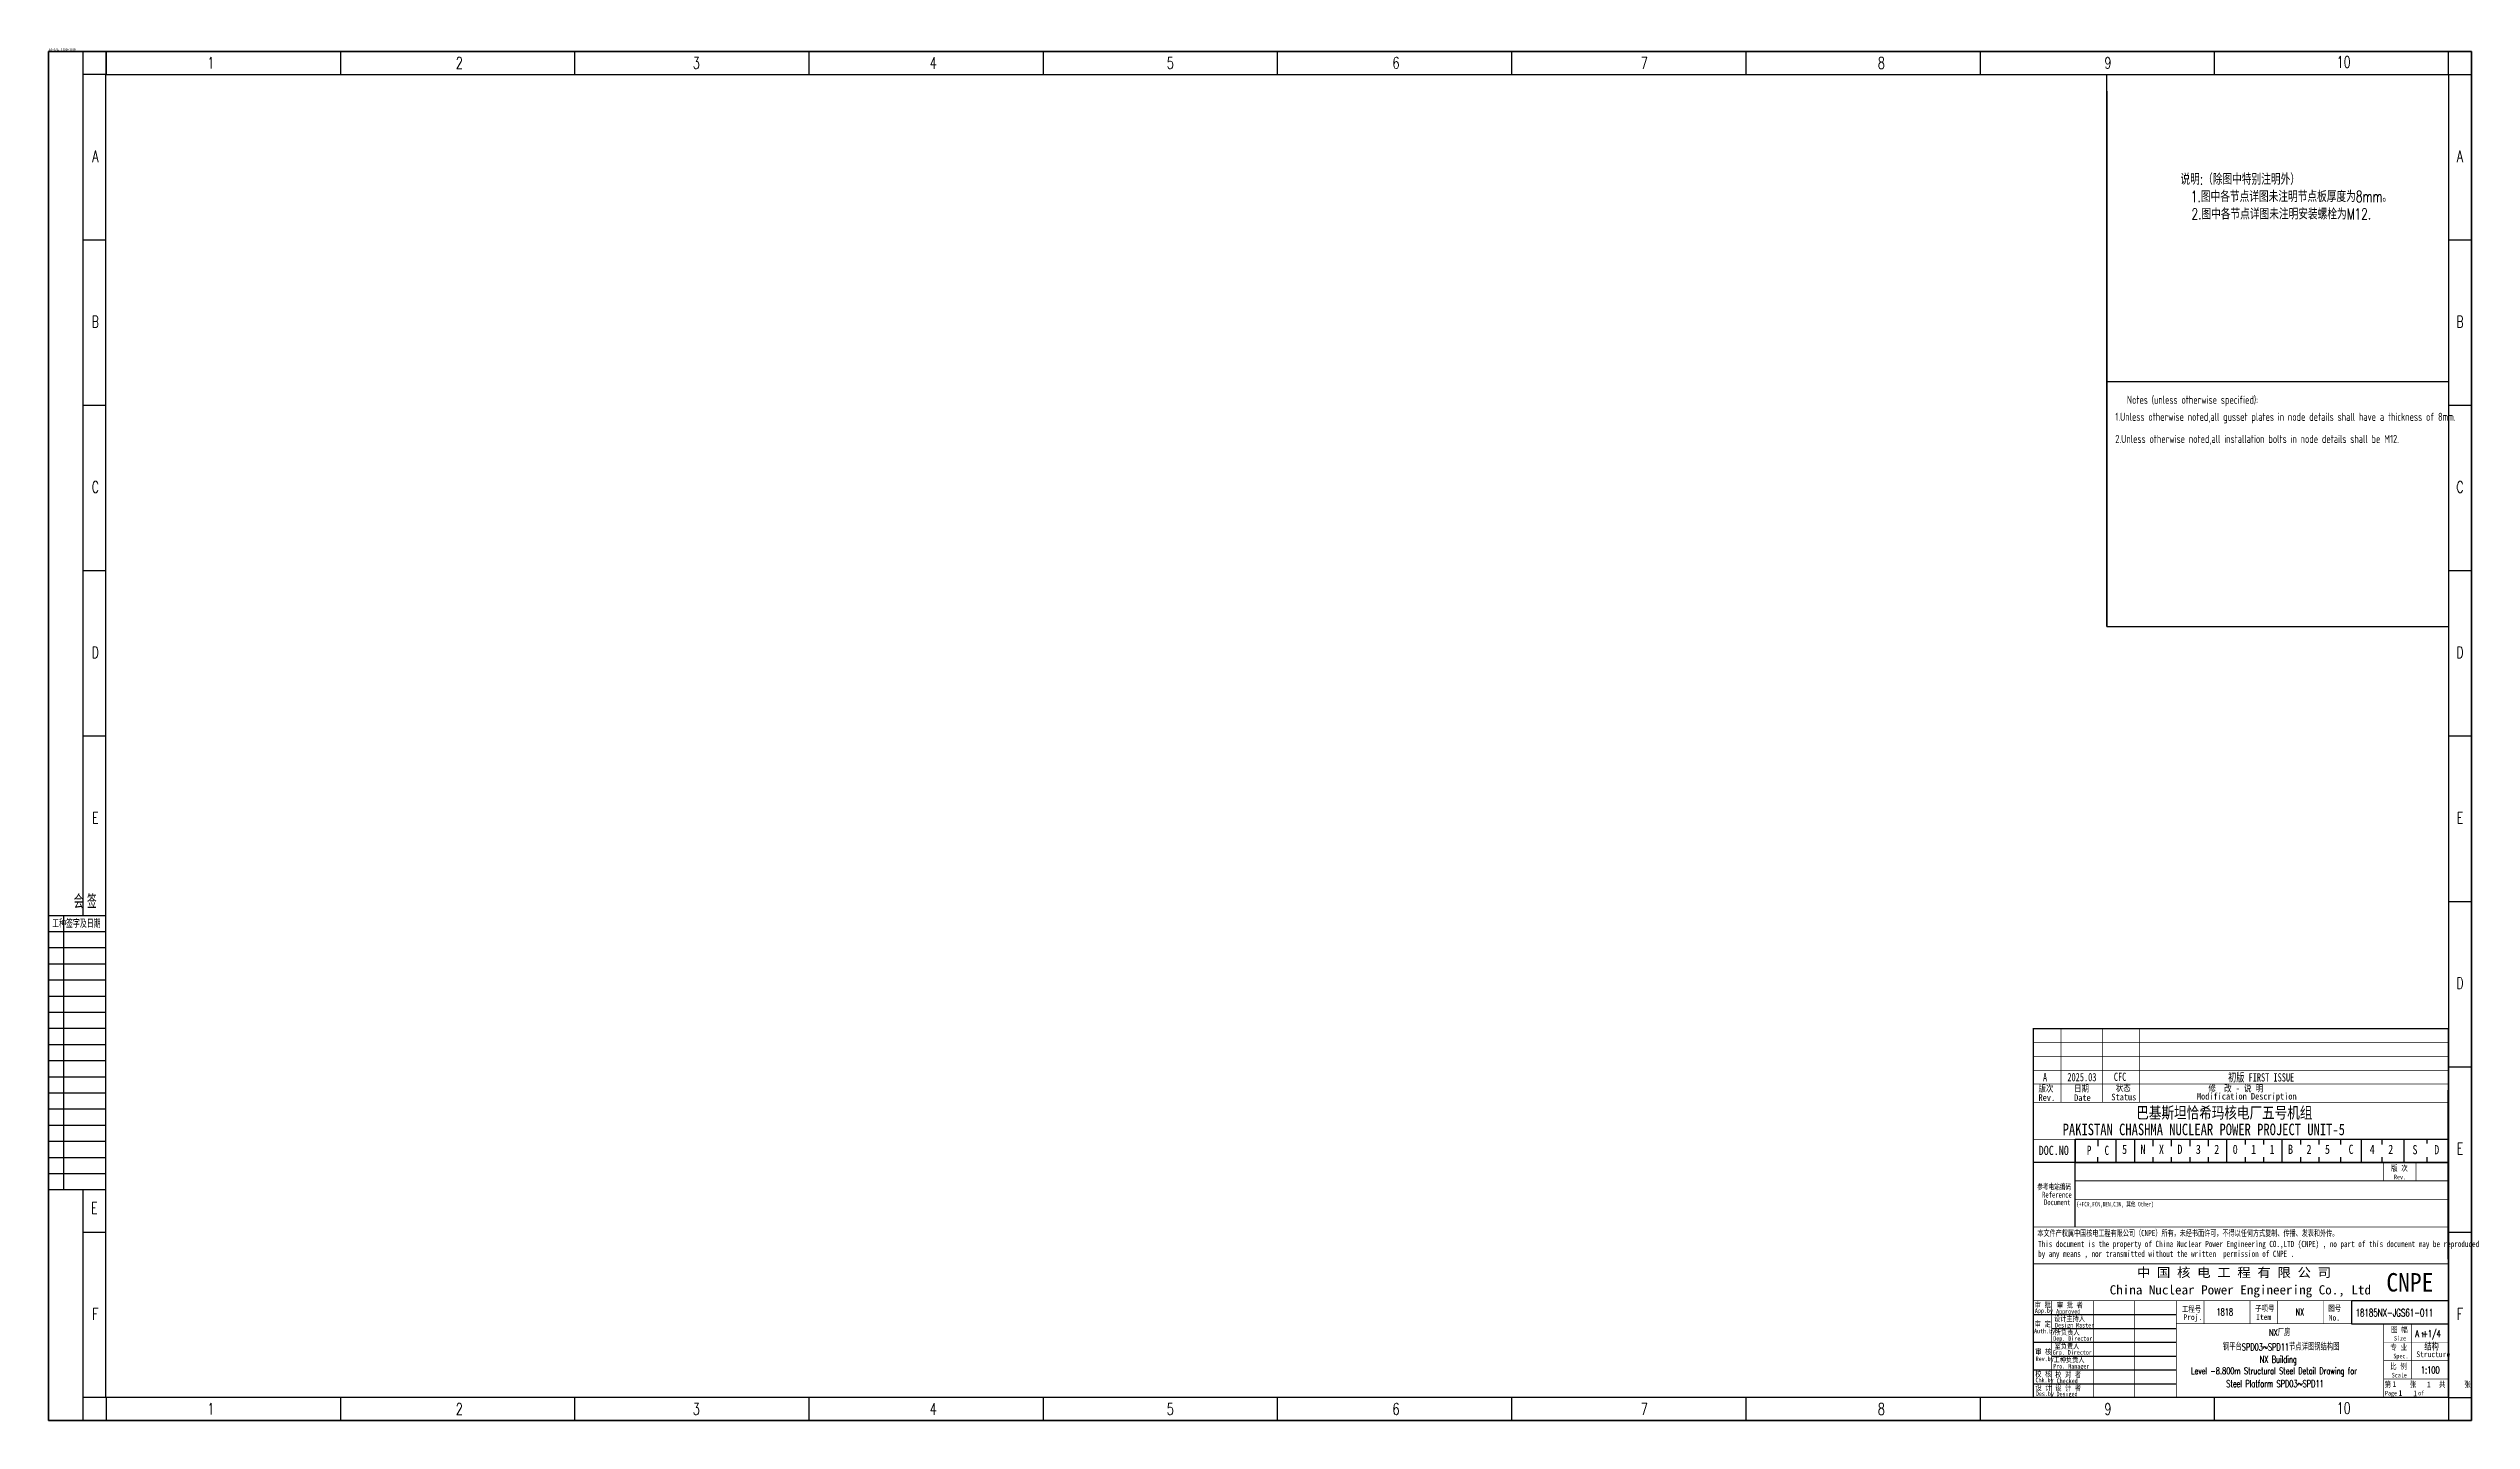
# Model space of a CAD drawing. Extents: x -110916 to 14423, y -159679 to 774005.
# Drawn here: x -105061 to 41, y -159679 to -100149 of the extents above; entities that cross this region are included whole.
import ezdxf
from ezdxf.enums import TextEntityAlignment as Align

# ---------------------------------------------------------------- set-up
doc = ezdxf.new("R2010")
doc.units = 0
doc.linetypes.add('CONTINOUS', pattern=[0])
doc.layers.get('0').update_dxf_attribs({"linetype": 'CONTINUOUS'})
for name, color, linetype in [('1', 1, 'CONTINUOUS'), ('C77(文本)', 3, 'CONTINUOUS'), ('PDIM', 3, 'CONTINUOUS'), ('PUB_TEXT', 7, 'CONTINUOUS'), ('TK', 7, 'CONTINUOUS'), ('图框', 4, 'CONTINOUS'), ('标注', 3, 'CONTINUOUS')]:
    doc.layers.add(name, color=color, linetype=linetype)
doc.layers.add('_TSZ_PLOT_MARK', color=1, linetype='CONTINUOUS', plot=False)
doc.styles.add('1', font='ROMANS', dxfattribs={"width": 0.7, "bigfont": 'HZTXT'})
doc.styles.add('_TSZ_PLOT_MARK', font='tssdeng.shx', dxfattribs={"width": 0.7, "bigfont": 'tssdchn.shx'})
doc.styles.add('bine', font='binee.shx', dxfattribs={"width": 0.7, "bigfont": 'binec.shx'})
doc.styles.add('CHINESE-3', font='romand.shx', dxfattribs={"width": 0.8, "bigfont": 'ochinese.shx'})
doc.styles.add('HZ', font='TXT.shx', dxfattribs={"width": 0.7, "bigfont": 'hz.shx'})
doc.styles.add('RH', font='romans.shx', dxfattribs={"width": 0.7, "bigfont": 'hz.shx'})
doc.styles.add('ROMAND', font='romand.shx', dxfattribs={"width": 0.7, "bigfont": 'ochinese.shx'})
doc.styles.add('TSSD_Rein', font='Tssdeng.shx', dxfattribs={"width": 0.7, "bigfont": 'hztxt.shx'})
doc.styles.add('宋体', font='', dxfattribs={"width": 0.7})
doc.styles.add('汉字', font='STFANGSO.TTF', dxfattribs={"width": 0.8, "height": 4})
doc.styles.get('宋体').set_extended_font_data('SimSun')

# ---------------------------------------------------------------- blocks, each defined once
blk = doc.blocks.new('*U40')
at = {"layer": '图框'}
blk.add_line((0, 500), (0, -500), dxfattribs=at)
blk = doc.blocks.new('*U36')
at = {"color": 0, "linetype": 'ByBlock', "lineweight": -2, "transparency": 16777216}
for p in [(0, 0), (10160, 0), (20320, 0), (30480, 0), (40640, 0), (50800, 0), (60960, 0), (71120, 0), (81280, 0), (91440, 0)]:
    blk.add_blockref('*U40', p, dxfattribs=at)
blk = doc.blocks.new('*U38')
at = {"layer": '图框'}
blk.add_line((0, 500), (0, -500), dxfattribs=at)
blk = doc.blocks.new('*U39')
at = {"color": 0, "linetype": 'ByBlock', "lineweight": -2, "transparency": 16777216}
for p in [(0, 0), (10160, 0), (20320, 0), (30480, 0), (40640, 0), (50800, 0), (60960, 0), (71120, 0), (81280, 0), (91440, 0)]:
    blk.add_blockref('*U38', p, dxfattribs=at)
blk = doc.blocks.new('会签')
at = {"color": 0}
for p, q in [((3629.7, -1305.7), (3604.7, -1305.7)), ((3629.7, -1312.7), (3604.7, -1312.7)), ((3611.4, -1424.7), (3611.4, -1305.7)), ((3629.7, -1319.7), (3604.7, -1319.7)), ((3629.7, -1326.7), (3604.7, -1326.7)), ((3629.7, -1333.7), (3604.7, -1333.7)), ((3629.7, -1340.7), (3604.7, -1340.7)), ((3629.7, -1347.7), (3604.7, -1347.7)), ((3629.7, -1354.7), (3604.7, -1354.7)), ((3629.7, -1361.7), (3604.7, -1361.7)), ((3629.7, -1368.7), (3604.7, -1368.7)), ((3629.7, -1375.7), (3604.7, -1375.7)), ((3629.7, -1382.7), (3604.7, -1382.7)), ((3629.7, -1389.7), (3604.7, -1389.7)), ((3629.7, -1396.7), (3604.7, -1396.7)), ((3629.7, -1403.7), (3604.7, -1403.7)), ((3629.7, -1410.7), (3604.7, -1410.7)), ((3629.7, -1417.7), (3604.7, -1417.7)), ((3629.7, -1424.7), (3604.7, -1424.7))]:
    blk.add_line(p, q, dxfattribs=at)
at = {"color": 0, "style": 'bine', "width": 0.7}
for s, height, p in [('会 签  ', 6, (3622.2, -1302.5)), ('工种签字及日期', 3.3, (3616.8, -1310.9))]:
    blk.add_text(s, height=height, dxfattribs=at).set_placement(p, align=Align.CENTER)

msp = doc.modelspace()

# ---------------------------------------------------------------- linework, layer by layer
at = {"color": 1}
for p, q in [((-15774, -125225), (-15774, -101279)), ((-15774, -114601), (-959, -114601)), ((-15774, -125225), (-959, -125225))]:
    msp.add_line(p, q, dxfattribs=at)
at = {"color": 4, "linetype": 'Continuous'}
msp.add_line((-17167, -147479), (-17167, -151279), dxfattribs=at)
at = {"color": 4}
msp.add_line((-16167, -147479), (-16167, -147779), dxfattribs=at)
at = {"layer": '1', "color": 4}
for p, q in [((-1000, -145343), (-1000, -145343)), ((-1000, -145343), (-1000, -145343)), ((-1000, -145343), (-1000, -145343)), ((-1000, -145343), (-1000, -145343)), ((-1000, -145343), (-1000, -145343)), ((-1000, -145343), (-1000, -145343)), ((-1000, -145343), (-1000, -145343)), ((-1000, -145343), (-1000, -145343)), ((-967, -152674), (-967, -145343)), ((-967, -152674), (-967, -145343)), ((-997, -146855), (-997, -146855)), ((-997, -146855), (-997, -146855)), ((-997, -146855), (-997, -146855)), ((-997, -146855), (-997, -146855)), ((-16167, -147579), (-16167, -147579)), ((-15367, -148479), (-15367, -147479)), ((-14567, -148479), (-14567, -147479)), ((-13767, -147779), (-13767, -147479)), ((-12967, -147779), (-12967, -147479)), ((-12167, -147779), (-12167, -147479)), ((-11367, -147779), (-11367, -147479)), ((-10567, -148479), (-10567, -147479)), ((-9767, -147708), (-9767, -147479)), ((-8967, -147708), (-8967, -147479)), ((-8167, -148479), (-8167, -147479)), ((-7367, -147708), (-7367, -147479)), ((-6567, -147708), (-6567, -147479)), ((-5630, -147708), (-5630, -147479)), ((-4730, -148458), (-4730, -147458)), ((-3830, -147708), (-3830, -147508)), ((-2880, -148479), (-2880, -147479)), ((-1880, -147658), (-1880, -147469)), ((-967, -148479), (-18967, -148479)), ((-16167, -148479), (-16167, -148258)), ((-13767, -148479), (-13767, -148258)), ((-12967, -148479), (-12967, -148258)), ((-12167, -148479), (-12167, -148258)), ((-11367, -148479), (-11367, -148258)), ((-9767, -148479), (-9767, -148258)), ((-8967, -148479), (-8967, -148258)), ((-7367, -148479), (-7367, -148258)), ((-6567, -148479), (-6567, -148258)), ((-5630, -148508), (-5630, -148258)), ((-3830, -148458), (-3830, -148258)), ((-1880, -148458), (-1880, -148258)), ((-18967, -155079), (-12767, -155079)), ((-18967, -156279), (-12767, -156279)), ((-18167, -155679), (-12767, -155679)), ((-18967, -157479), (-12767, -157479)), ((-18167, -156879), (-12767, -156879)), ((-18967, -158079), (-12767, -158079)), ((-967, -158679), (-18967, -158679)), ((-967, -158679), (-18967, -158679)), ((-967, -158679), (-18967, -158679)), ((-967, -158679), (-18967, -158679)), ((-967, -158679), (-18967, -158679)), ((-967, -158679), (-18967, -158679))]:
    msp.add_line(p, q, dxfattribs=at)
at = {"layer": '1', "color": 4, "ltscale": 0.8}
msp.add_line((-18967, -149090), (-18967, -155240), dxfattribs=at)
at = {"layer": '1', "color": 4, "const_width": 50}
for points in [[(-18967, -158679), (-967, -158679), (-967, -142679), (-18967, -142679)], [(-18967, -152879), (-967, -152879), (-967, -158679), (-18967, -158679)]]:
    msp.add_lwpolyline(points, close=True, dxfattribs=at)
at = {"layer": '1', "color": 4}
for points, const_width in [([(-17767, -142679), (-17767, -145879)], 30), ([(-15967, -142679), (-15967, -145879)], 30), ([(-14367, -142679), (-14367, -145879)], 30), ([(-18967, -143279), (-967, -143279)], 30), ([(-18967, -143879), (-967, -143879)], 30), ([(-18967, -144479), (-967, -144479)], 30), ([(-18967, -145079), (-967, -145079)], 30), ([(-18967, -145879), (-967, -145879)], 30), ([(-18967, -147479), (-967, -147479)], 30), ([(-17167, -147479), (-17167, -151279)], 30), ([(-18967, -148479), (-967, -148479)], 30), ([(-3767, -148479), (-3767, -149279)], 30), ([(-2367, -148479), (-2367, -149279)], 30), ([(-17167, -149279), (-967, -149279)], 30), ([(-17167, -150079), (-967, -150079)], 30), ([(-18967, -151279), (-967, -151279)], 30), ([(-18967, -154479), (-967, -154479)], 30), ([(-18167, -154479), (-18167, -158679)], 30), ([(-18167, -154479), (-18167, -158679)], 30), ([(-16367, -154479), (-16367, -158679)], 30), ([(-14567, -154479), (-14567, -158679)], 30), ([(-12767, -154479), (-12767, -158679)], 30), ([(-11567, -154479), (-11567, -155479)], 25), ([(-9567, -154479), (-9567, -155479)], 25), ([(-8367, -154479), (-8367, -155479)], 25), ([(-6367, -154479), (-6367, -155479)], 25), ([(-5167, -154479), (-5167, -155479)], 25), ([(-12767, -155479), (-967, -155479)], 30), ([(-3767, -155479), (-3767, -158679)], 30), ([(-2567, -155479), (-2567, -157879)], 25), ([(-967, -156279), (-3767, -156279)], 25), ([(-967, -157079), (-3767, -157079)], 25), ([(-967, -157879), (-3767, -157879)], 25)]:
    msp.add_lwpolyline(points, dxfattribs=dict(at, const_width=const_width))
at = {"layer": '_TSZ_PLOT_MARK'}
for points in [[(-105059, -159679), (41, -159679), (41, -100279), (-105059, -100279)], [(-105059, -159679), (41, -159679), (41, -100279), (-105059, -100279)], [(-17159, -148479), (-959, -148479), (-959, -147479), (-17159, -147479)], [(-17159, -148479), (-959, -148479), (-959, -147479), (-17159, -147479)], [(-5159, -155479), (-959, -155479), (-959, -154479), (-5159, -154479)], [(-5159, -155479), (-959, -155479), (-959, -154479), (-5159, -154479)]]:
    msp.add_lwpolyline(points, close=True, dxfattribs=at)
at = {"layer": 'PDIM'}
for q in [(-15774, -125225), (-15774, -114601), (-15774, -122301)]:
    msp.add_line((-15774, -102001), q, dxfattribs=at)
at = {"layer": '图框'}
for p, q in [((-105059, -100279), (41, -100279)), ((-105059, -159679), (-105059, -100279)), ((-103559, -137779), (-103559, -100279)), ((-102559, -101279), (-102559, -100279)), ((-959, -101279), (-959, -100279)), ((41, -100279), (41, -159679)), ((-102559, -101279), (-103559, -101279)), ((-959, -101279), (41, -101279)), ((-103559, -108454), (-102559, -108454)), ((-959, -108454), (41, -108454)), ((-103559, -115629), (-102559, -115629)), ((-959, -115629), (41, -115629)), ((-103559, -122804), (-102559, -122804)), ((-959, -122804), (41, -122804)), ((-103559, -129979), (-102559, -129979)), ((-959, -129979), (-959, -158679)), ((-959, -129979), (-959, -158679)), ((-959, -129979), (-959, -158679)), ((-959, -129979), (-959, -158679)), ((-959, -129979), (41, -129979)), ((-959, -137154), (41, -137154)), ((-959, -144329), (41, -144329)), ((-103559, -159679), (-103559, -149677)), ((-103559, -151504), (-102559, -151504)), ((-959, -151504), (41, -151504)), ((-102559, -158679), (-103559, -158679)), ((-959, -158679), (-959, -159679)), ((-959, -158679), (41, -158679)), ((41, -159679), (-105059, -159679))]:
    msp.add_line(p, q, dxfattribs=at)
at = {"layer": '图框', "color": 1}
for p, q in [((-102567, -158679), (-102567, -101279)), ((-102559, -101279), (-959, -101279)), ((-959, -101279), (-959, -158679)), ((-959, -158679), (-102559, -158679))]:
    msp.add_line(p, q, dxfattribs=at)
at = {"layer": '图框', "color": 4}
msp.add_line((-967, -158679), (-18967, -158679), dxfattribs=at)
msp.add_line((-967, -158679), (-18967, -158679), dxfattribs=at)
msp.add_line((-967, -158679), (-18967, -158679), dxfattribs=at)
msp.add_line((-967, -158679), (-18967, -158679), dxfattribs=at)

# ---------------------------------------------------------------- block references
at = {"linetype": 'Continuous'}
for name, p in [('*U39', (-102559, -100779)), ('*U36', (-102559, -159179))]:
    msp.add_blockref(name, p, dxfattribs=at)
at = {"color": 0, "xscale": 100, "yscale": 100, "zscale": 100}
msp.add_blockref('会签', (-465529, -7206), dxfattribs=at)

# ---------------------------------------------------------------- texts
at = {"color": 4, "linetype": 'Continuous', "style": '宋体', "width": 0.8}
for s, p in [('巴基斯坦恰希玛核电厂五号机组', (-14501, -146572)), ('PAKISTAN CHASHMA NUCLEAR POWER PROJECT UNIT-5', (-17696, -147298))]:
    msp.add_text(s, height=500, dxfattribs=at).set_placement(p)
for s, p in [('5', (-15118, -148232)), ('N', (-14318, -148232)), ('X', (-13518, -148232)), ('D', (-12718, -148232)), ('3', (-11918, -148232)), ('2', (-11118, -148232)), ('0', (-10318, -148232)), ('B', (-7918, -148232)), ('2', (-7118, -148232)), ('5', (-6318, -148232)), ('C', (-5293, -148232)), ('4', (-4373, -148232)), ('2', (-3573, -148232)), ('S', (-2521, -148249)), ('D', (-1578, -148249))]:
    msp.add_text(s, height=400, dxfattribs=at).set_placement(p, align=Align.BOTTOM_LEFT)
at = {"color": 2, "linetype": 'Continuous', "style": '宋体', "width": 0.8}
for p in [(-9518, -148232), (-8718, -148232)]:
    msp.add_text('1', height=400, dxfattribs=at).set_placement(p, align=Align.BOTTOM_LEFT)
at = {"color": 4, "linetype": 'Continuous', "char_height": 400, "attachment_point": 5, "style": '宋体'}
for s, width, insert in [('P', 577.48, (-16547, -147951)), ('C', 676.01, (-15780, -147958))]:
    msp.add_mtext_dynamic_manual_height_columns(s, width=width, gutter_width=100, heights=[0], dxfattribs=dict(at, insert=insert))
at = {"layer": '1', "color": 4}
for s, height, style, width, p in [('A', 360, '宋体', 0.7, (-18549, -144967)), ('2025.03', 360, '宋体', 0.7, (-17489, -144958)), ('CFC', 360, '宋体', 0.7, (-15474, -144945)), ('初版 FIRST ISSUE', 360, '宋体', 0.7, (-10516, -144970)), ('版次', 288, '汉字', 0.8, (-18742, -145413)), ('Rev.', 288, '汉字', 0.8, (-18742, -145810)), ('Date', 288, '汉字', 0.8, (-17197, -145816)), ('日期 ', 288, '汉字', 0.8, (-17197, -145413)), ('Status', 288, '汉字', 0.8, (-15581, -145788)), ('状态', 288, '汉字', 0.8, (-15389, -145392)), ('Modification Description', 288, '汉字', 0.8, (-11872, -145751)), ('修  改 - 说 明', 288, '汉字', 0.8, (-11372, -145408)), ('DOC.NO', 400, '宋体', 0.8, (-18733, -148158)), ('版 次', 250, '汉字', 0.8, (-3448, -148852)), ('Rev.', 200, '汉字', 0.8, (-3322, -149212)), ('App.by', 200, '汉字', 0.8, (-18901, -155011)), ('审 定', 240, '汉字', 0.8, (-18907, -155608)), ('审 批', 240, '汉字', 0.8, (-18903, -154778)), ('设计主持人', 240, '汉字', 0.8, (-18069, -155375)), ('Design Master', 200, '汉字', 0.8, (-18024, -155643)), ('Approved', 200, '汉字', 0.8, (-17978, -155045)), ('审 批 者', 240, '汉字', 0.8, (-17945, -154786)), ('Proj.', 250, '汉字', 0.8, (-12457, -155319)), ('Item', 250, '汉字', 0.8, (-9300, -155315)), ('No.', 250, '汉字', 0.8, (-6153, -155343)), ('Auth.by', 200, '汉字', 0.8, (-18935, -155895)), ('审 核', 240, '汉字', 0.8, (-18883, -156813)), ('Dep. Director', 200, '汉字', 0.8, (-18105, -156219)), ('室负责人', 240, '汉字', 0.8, (-18047, -156565)), ('所负责人', 240, '汉字', 0.8, (-18036, -155962)), ('专 业', 250, '汉字', 0.8, (-3476, -156621)), ('图 幅', 250, '汉字', 0.8, (-3448, -155852)), ('Size', 200, '汉字', 0.8, (-3322, -156212)), ('校 核', 240, '汉字', 0.8, (-18882, -157776)), ('Rev.by', 200, '汉字', 0.8, (-18866, -157101)), ('Grp. Director', 200, '汉字', 0.8, (-18125, -156821)), ('Pro. Manager', 200, '汉字', 0.8, (-18104, -157421)), ('工种负责人', 240, '汉字', 0.8, (-18090, -157155)), ('校 对 者', 240, '汉字', 0.8, (-18015, -157800)), ('比 例', 250, '汉字', 0.8, (-3488, -157450)), ('Scale', 200, '汉字', 0.8, (-3420, -157810)), ('Spec.', 200, '汉字', 0.8, (-3350, -156981)), ('Structure', 250, '汉字', 0.8, (-2353, -156929)), ('设 计', 240, '汉字', 0.8, (-18874, -158370)), ('Chk.by', 200, '汉字', 0.8, (-18873, -158021)), ('Des.by', 200, '汉字', 0.8, (-18858, -158615)), ('设 计 者', 240, '汉字', 0.8, (-18015, -158385)), ('Desiged', 200, '汉字', 0.8, (-17962, -158627)), ('Checked', 200, '汉字', 0.8, (-17957, -158057)), ('第     张      共     张', 250, '汉字', 0.8, (-3729, -158235)), ('Page       of  ', 200, '汉字', 0.8, (-3713, -158590)), ('1', 250, '汉字', 0.8, (-3388, -158224)), ('1', 250, '汉字', 0.8, (-3127, -158613)), ('1', 250, '汉字', 0.8, (-2490, -158623)), ('1', 250, '汉字', 0.8, (-1894, -158239))]:
    msp.add_text(s, height=height, dxfattribs=dict(at, style=style, width=width)).set_placement(p)
at = {"layer": '1', "color": 4, "ltscale": 0.8}
for s, height, style, width, p in [('参考电站编码', 250, '宋体', 0.7, (-18798, -149658)), ('Reference', 250, '宋体', 0.7, (-18587, -150004)), ('Document', 250, '宋体', 0.7, (-18503, -150334)), ('(+FCR,FCN,DEN,CIN, 其他 Other)', 200, '宋体', 0.7, (-17101, -150390)), ('本文件产权属中国核电工程有限公司（CNPE）所有，未经书面许可，不得以任何方式复制、传播、发表和外传。', 270, '宋体', 0.7, (-18790, -151679)), ('This document is the property of China Nuclear Power Engineering CO.,LTD (CNPE) , no part of this document may be reproduced ', 270, '宋体', 0.7, (-18759, -152153)), ('by any means , nor transmitted without the written  permission of CNPE .', 270, '宋体', 0.7, (-18759, -152577)), ('工程号', 250, '汉字', 0.8, (-12525, -154967)), ('子项号', 250, '汉字', 0.8, (-9346, -154935)), ('图号', 250, '汉字', 0.8, (-6174, -154928))]:
    msp.add_text(s, height=height, dxfattribs=dict(at, style=style, width=width)).set_placement(p)
at = {"layer": '1', "color": 4, "style": '宋体'}
for s, width, p, p2 in [('中 国 核 电 工 程 有 限 公 司', 1.015354, (-14475, -153453), (-6053, -153453)), ('China Nuclear Power Engineering Co., Ltd', 0.990448, (-15654, -154208), (-4322, -154208))]:
    msp.add_text(s, height=400, dxfattribs=dict(at, width=width)).set_placement(p, p2, align=Align.FIT)
at = {"layer": '_TSZ_PLOT_MARK', "style": '_TSZ_PLOT_MARK'}
msp.add_text('A1+1/4_1:100-1818', height=100, dxfattribs=at).set_placement((-105059, -100279), align=Align.BOTTOM_LEFT)
msp.add_text('A1+1/4_1:100-1818', height=100, dxfattribs=at).set_placement((-105059, -100279), align=Align.BOTTOM_LEFT)
at = {"layer": 'C77(文本)', "color": 7, "linetype": 'Continuous', "style": '1', "width": 0.7}
for s, p in [('说明:（除图中特别注明外）', (-12587, -106060)), ('2.图中各节点详图未注明安装螺栓为M12.', (-12106, -107569)), ('1.图中各节点详图未注明节点板厚度为8mm。', (-12131, -106811))]:
    msp.add_text(s, height=480, dxfattribs=at).set_placement(p)
at = {"layer": 'C77(文本)', "style": 'TSSD_Rein', "width": 0.7}
for s, p in [(' Notes (unless otherwise specified):   ', (-15075, -115566)), ('1.Unless otherwise noted,all gusset plates in node details shall have a thickness of 8mm.', (-15411, -116306)), ('2.Unless otherwise noted,all installation bolts in node details shall be M12.', (-15411, -117265))]:
    msp.add_text(s, height=350, dxfattribs=at).set_placement(p)
at = {"layer": 'PUB_TEXT', "color": 4, "style": '宋体', "width": 0.891618}
msp.add_text('CNPE', height=800, dxfattribs=at).set_placement((-3653, -154081), (-1613, -154081), align=Align.FIT)
at = {"layer": 'TK', "color": 4}
for s, style, width, p in [('1818', 'ROMAND', 0.7, (-11023, -155117)), ('NX', 'ROMAND', 0.7, (-7594, -155117)), ('结构', 'CHINESE-3', 0.8, (-2004, -156636))]:
    msp.add_text(s, height=300, dxfattribs=dict(at, style=style, width=width)).set_placement(p)
at = {"layer": 'TK', "color": 2, "style": 'RH', "width": 0.7}
for s, p in [('钢平台SPD03~SPD11节点详图钢结构图', (-10744, -156635)), ('NX厂房', (-8741, -156010)), ('Level -8.800m Structural Steel Detail Drawing for', (-12123, -157673)), ('NX Building', (-9149, -157172)), (' Steel Platform SPD03~SPD11', (-10742, -158228))]:
    msp.add_text(s, height=300, dxfattribs=at).set_placement(p)
at = {"layer": 'TK', "color": 0, "style": 'ROMAND', "width": 0.7}
for s, height, p in [('A +1/4', 300, (-2392, -156059)), ('1', 200, (-2155, -156059))]:
    msp.add_text(s, height=height, dxfattribs=at).set_placement(p)
at = {"layer": 'TK', "style": 'ROMAND', "width": 0.7}
msp.add_text('1:100', height=300, dxfattribs=at).set_placement((-2153, -157632))
at = {"layer": '图框', "style": 'HZ', "width": 0.7}
for s, p in [('1', (-98012, -101023)), ('2', (-87241, -101029)), ('3', (-76961, -101029)), ('4', (-66681, -101029)), ('5', (-56400, -101029)), ('6', (-46610, -101025)), ('7', (-35839, -101029)), ('8', (-25559, -101029)), ('9', (-15731, -101025)), ('10', (-5505, -100990)), ('A', (-103027, -105079)), ('A', (-463, -105079)), ('B', (-103027, -112254)), ('B', (-463, -112254)), ('C', (-103027, -119429)), ('C', (-463, -119429)), ('D', (-103027, -126604)), ('D', (-463, -126604)), ('E', (-103027, -133779)), ('E', (-463, -133779)), ('D', (-463, -140954)), ('E', (-463, -148129)), ('E', (-103071, -150711)), ('F', (-103027, -155304)), ('F', (-463, -155304)), ('1', (-98012, -159423)), ('2', (-87241, -159429)), ('3', (-76961, -159429)), ('4', (-66681, -159429)), ('5', (-56400, -159429)), ('6', (-46610, -159425)), ('7', (-35839, -159429)), ('8', (-25559, -159429)), ('9', (-15731, -159425)), ('10', (-5505, -159390))]:
    msp.add_text(s, height=500, dxfattribs=at).set_placement(p, align=Align.CENTER)
at = {"layer": '标注', "color": 4, "ltscale": 0.001, "style": 'ROMAND', "width": 0.7}
msp.add_text('18185NX-JGS61-011', height=320, dxfattribs=at).set_placement((-4989, -155159))

doc.saveas('drawing.dxf')
